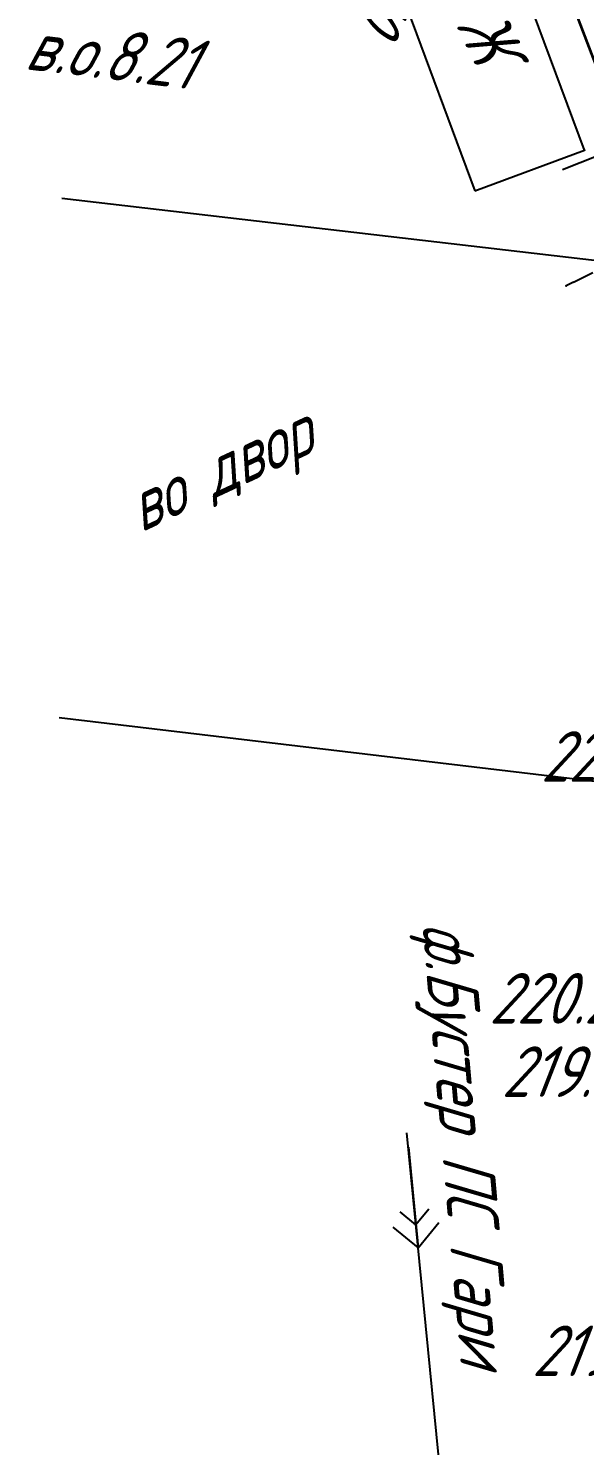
# Model space of a CAD drawing. Header units: millimetres. Extents: x -698 to 8131, y -704 to 4503.
# Drawn here: x 4449.2 to 4487.7, y 2834.6 to 2932.7 of the extents above; entities that cross this region are included whole.
import ezdxf
from ezdxf import colors
from ezdxf.entities.mleader import LeaderData, LeaderLine
from ezdxf.math import Vec2, Vec3

# ---------------------------------------------------------------- set-up
doc = ezdxf.new("R2010")
doc.units = ezdxf.units.MM
doc.linetypes.add('CONTI', pattern=[0])
doc.layers.add('10', color=1, linetype='Continuous', lineweight=35)
for name, color, linetype in [('NAD_MDEFAULT', 7, 'CONTI'), ('PI_OTDEFAULT', 172, 'CONTI'), ('PLN_O', 7, 'CONTI'), ('SIT_LDEFAULT', 7, 'CONTI'), ('Выноски', 250, 'Continuous'), ('ОСЬ_ВЕРХ_ПОКРЫТИЯ_РАЗБИВКА_КРИВ', 1, 'Continuous')]:
    doc.layers.add(name, color=color, linetype=linetype)
doc.layers.add('видовое окно', color=132, linetype='CONTI', plot=False)
doc.styles.add('eskd', font='isocpeui.ttf', dxfattribs={"width": 1.2})
doc.styles.add('ГОСТ', font='isocpeui.ttf', dxfattribs={"height": 4})

msp = doc.modelspace()

# ---------------------------------------------------------------- linework, layer by layer
at = {"layer": '10'}
msp.add_line((4472.373, 2972.494), (4494.293, 2914.884), dxfattribs=at)
msp.add_line((4472.373, 2972.494), (4494.293, 2914.884), dxfattribs=at)
at = {"layer": 'SIT_LDEFAULT', "color": 7}
for p, q in [((4487.719, 2924.26), (4481.359, 2941.37)), ((4473.749, 2938.61), (4480.129, 2921.44)), ((4480.129, 2921.44), (4487.719, 2924.26)), ((4488.299, 2915.76), (4486.959, 2915.11)), ((4486.669, 2914.98), (4486.439, 2914.87)), ((4486.959, 2915.12), (4486.669, 2914.98)), ((4478.459, 2825.27), (4475.419, 2856.27)), ((4475.519, 2855.27), (4476.199, 2848.31)), ((4476.039, 2849.9), (4474.949, 2850.8)), ((4476.939, 2850.99), (4476.039, 2849.9)), ((4474.449, 2849.74), (4476.199, 2848.31)), ((4476.199, 2848.31), (4477.639, 2850.06))]:
    msp.add_line(p, q, dxfattribs=at)
at = {"layer": 'видовое окно', "color": 5}
for p in [(4487.719, 2924.26, 221.581), (4486.439, 2914.87, 221.493)]:
    msp.add_point(p, dxfattribs=at)
at = {"layer": 'ОСЬ_ВЕРХ_ПОКРЫТИЯ_РАЗБИВКА_КРИВ'}
msp.add_line((4498.272, 2927.689), (4486.185, 2922.903), dxfattribs=at)

# ---------------------------------------------------------------- texts
at = {"layer": 'NAD_MDEFAULT', "color": 7, "style": 'eskd', "oblique": 10, "width": 0.8}
for s, rotation, p in [('0.4кВ/4пр', 66, (4474.429, 2931.12)), ('Ж', 296.11508, (4478.768, 2932.933)), ('в.о.8.21', 353, (4448.874, 2929.873)), ('во двор', 25, (4456.978, 2897.776))]:
    msp.add_text(s, height=3.5, rotation=rotation, dxfattribs=at).set_placement(p)
at = {"layer": 'PI_OTDEFAULT', "color": 172, "style": 'eskd', "oblique": 10, "width": 0.8}
for s, p in [('220.41', (4484.679, 2880.56)), ('220.26', (4481.099, 2863.829)), ('219.23', (4481.964, 2858.755)), ('219.71', (4484.071, 2839.44))]:
    msp.add_text(s, height=3.5, dxfattribs=at).set_placement(p)
at = {"layer": 'PLN_O', "style": 'eskd', "oblique": 10, "width": 0.8}
msp.add_text('ф.Бустер ПС Гари', height=3.5, rotation=275, dxfattribs=at).set_placement((4476.467, 2870.788))

# ---------------------------------------------------------------- leaders
at = {"layer": 'Выноски', "linetype": 'Continuous'}
ml = msp.add_multileader_mtext('Standard', dxfattribs=at)
ml.set_content('металл. труба, {\\Fgost|c204;%%C} 0,5м, L-15,0м', color=256, style='ГОСТ')
ml.set_leader_properties()
ml.build(insert=Vec2(0, 0))
ml.multileader.update_dxf_attribs({"text_left_attachment_type": 5, "text_right_attachment_type": 5, "dogleg_length": 0, "arrow_head_size": 0.18})
ctx = ml.context
ctx.base_point, ctx.arrow_head_size, ctx.landing_gap_size, ctx.plane_origin, ctx.plane_x_axis, ctx.plane_y_axis = Vec3(4530.664, 2911.707), 0.18, 0, Vec3(4615.684, 2849.391), Vec3(0.99329, -0.11565), Vec3(0.11565, 0.99329)
ctx.left_attachment, ctx.right_attachment = 5, 5
notes = []
notes.append((ctx, [(1, (1, 1, 0), (4530.664, 2911.707), (0.99329, -0.11565), 0, [(0, [(4522.146, 2874.846)], 0, [])])]))
ctx.mtext.insert, ctx.mtext.text_direction, ctx.mtext.rotation, ctx.mtext.flow_direction = Vec3(4531.259, 2916.819), Vec3(0.99329, -0.11565), 6.167276, 5
ml = msp.add_multileader_mtext('Standard', dxfattribs=at)
ml.set_content('Граница работа по примыканию', color=256, style='ГОСТ')
ml.set_leader_properties()
ml.build(insert=Vec2(0, 0))
ml.multileader.update_dxf_attribs({"text_left_attachment_type": 5, "text_right_attachment_type": 5, "dogleg_length": 0, "arrow_head_size": 0.18})
ctx = ml.context
ctx.base_point, ctx.char_height, ctx.arrow_head_size, ctx.landing_gap_size, ctx.plane_origin, ctx.plane_x_axis, ctx.plane_y_axis = Vec3(4561.39, 2871.908), 5, 0.18, 0, Vec3(4658.285, 2836.79), Vec3(0.993006, -0.118066), Vec3(0.118066, 0.993006)
ctx.left_attachment, ctx.right_attachment = 5, 5
notes.append((ctx, [(1, (1, 1, 0), (4561.39, 2871.908), (0.559193, 0.829038), 0, [(0, [(4525.581, 2875.979)], 0, [])])]))
ctx.mtext.insert, ctx.mtext.text_direction, ctx.mtext.rotation, ctx.mtext.flow_direction = Vec3(4562.149, 2878.296), Vec3(0.993006, -0.118066), 6.164844, 5
for ctx, leaders in notes:
    for number, flags, end, landing, length, lines in leaders:
        leader = LeaderData()
        leader.index, (leader.has_last_leader_line, leader.has_dogleg_vector, leader.attachment_direction) = number, flags
        leader.last_leader_point, leader.dogleg_vector, leader.dogleg_length = Vec3(end), Vec3(landing), length
        for number, points, colour, breaks in lines:
            line = LeaderLine()
            line.index, line.vertices, line.color, line.breaks = number, Vec3.list(points), colors.encode_raw_color(colour), breaks
            leader.lines.append(line)
        ctx.leaders.append(leader)

doc.saveas('drawing.dxf')
